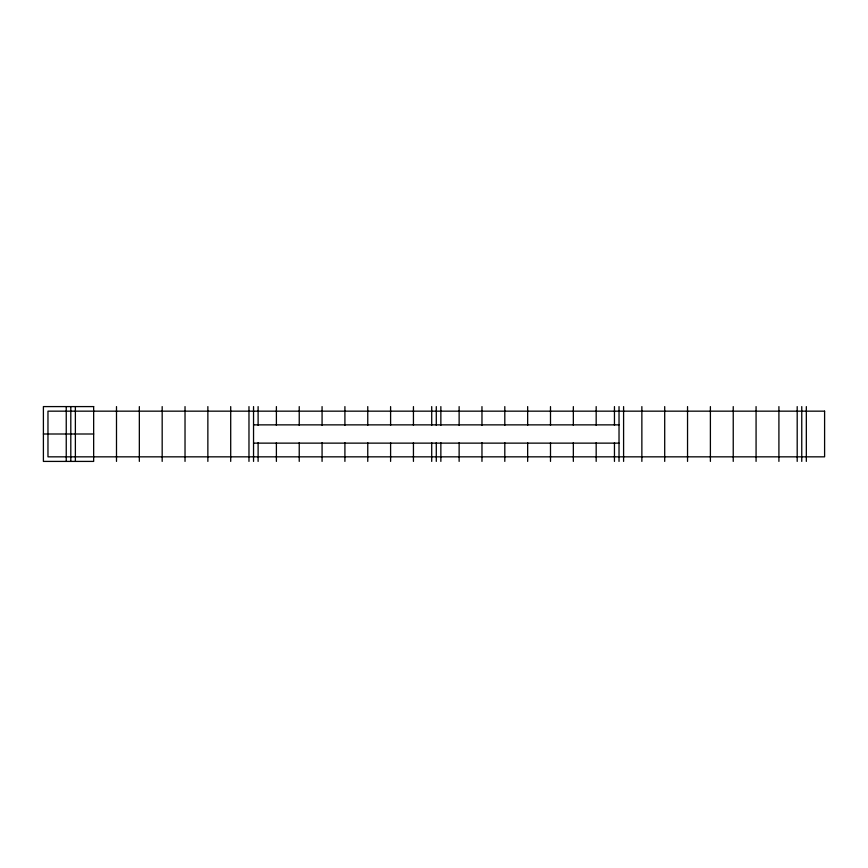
<?xml version="1.0" encoding="UTF-8"?>
<svg xmlns="http://www.w3.org/2000/svg" width="868" height="868" viewBox="0 0 868 868"><rect width="100%" height="100%" fill="white"/><g stroke="black" fill="none" stroke-linecap="round" stroke-linejoin="round"><path stroke-width="1.3" d="M253.543 424.864L619.025 424.864M43.4 434L93.657 434M253.543 443.136L619.025 443.136M806.329 406.593L806.329 461.407M801.761 406.593L801.761 461.407M797.193 406.593L797.193 461.407M778.911 406.593L778.911 461.407M756.071 406.593L756.071 461.407M733.232 406.593L733.232 461.407M710.393 406.593L710.393 461.407M687.543 406.593L687.543 461.407M664.704 406.593L664.704 461.407M641.864 406.593L641.864 461.407M623.593 406.593L623.593 461.407M619.025 406.593L619.025 461.407M614.457 406.593L614.457 425.309M614.457 442.691L614.457 461.407M596.175 406.593L596.175 425.309M596.175 442.691L596.175 461.407M573.336 406.593L573.336 425.309M573.336 442.691L573.336 461.407M550.496 406.593L550.496 425.309M550.496 442.691L550.496 461.407M527.657 406.593L527.657 425.309M527.657 442.691L527.657 461.407M504.807 406.593L504.807 425.309M504.807 442.691L504.807 461.407M481.968 406.593L481.968 425.309M481.968 442.691L481.968 461.407M459.129 406.593L459.129 425.309M459.129 442.691L459.129 461.407M440.857 406.593L440.857 425.309M440.857 442.691L440.857 461.407M436.289 406.593L436.289 425.309M436.289 442.691L436.289 461.407M431.711 406.593L431.711 425.309M431.711 442.691L431.711 461.407M413.439 406.593L413.439 425.309M413.439 442.691L413.439 461.407M390.6 406.593L390.6 425.309M390.6 442.691L390.6 461.407M367.761 406.593L367.761 425.309M367.761 442.691L367.761 461.407M344.911 406.593L344.911 425.309M344.911 442.691L344.911 461.407M322.071 406.593L322.071 425.309M322.071 442.691L322.071 461.407M299.232 406.593L299.232 425.309M299.232 442.691L299.232 461.407M276.393 406.593L276.393 425.309M276.393 442.691L276.393 461.407M258.111 406.593L258.111 425.309M258.111 442.691L258.111 461.407M253.543 406.593L253.543 461.407M248.975 406.593L248.975 461.407M230.704 406.593L230.704 461.407M207.864 406.593L207.864 461.407M185.025 406.593L185.025 461.407M162.175 406.593L162.175 461.407M139.336 406.593L139.336 461.407M116.496 406.593L116.496 461.407M75.375 406.593L75.375 461.407M70.807 406.593L70.807 461.407M66.239 406.593L66.239 461.407M93.657 406.593L43.4 406.593L43.4 461.407L93.657 461.407L93.657 406.593M824.6 411.161L47.968 411.161L47.968 456.839L824.6 456.839L824.6 411.161"/></g></svg>
